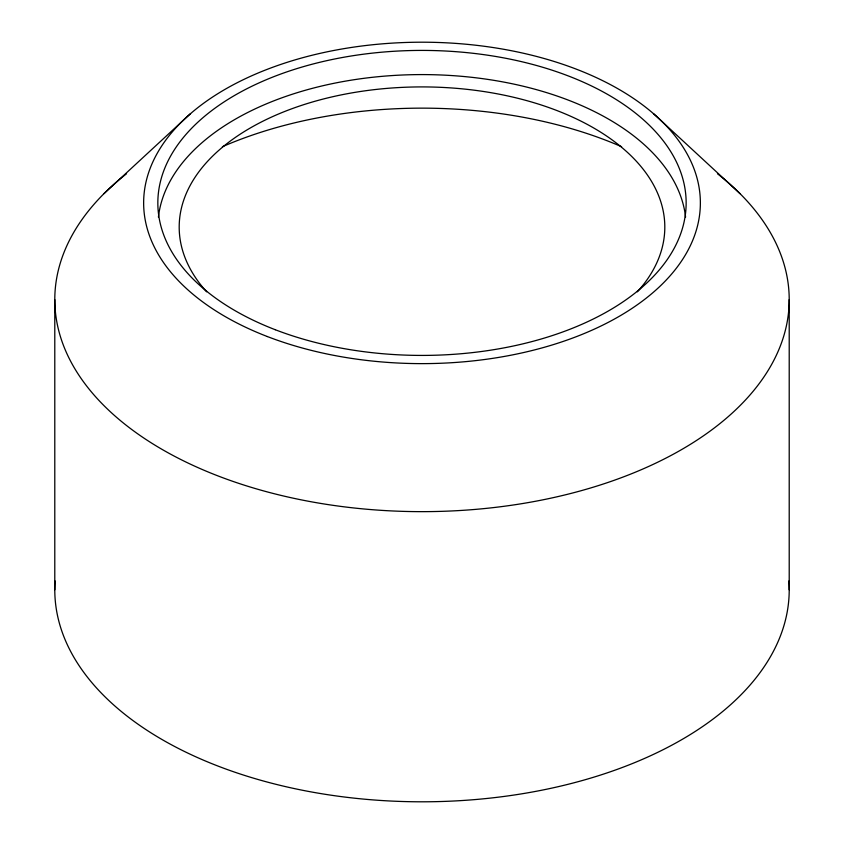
<?xml version="1.0" encoding="UTF-8"?>
<svg xmlns="http://www.w3.org/2000/svg" width="844" height="844" viewBox="0 0 844 844"><rect width="100%" height="100%" fill="white"/><g stroke="black" fill="none" stroke-linecap="round" stroke-linejoin="round"><path stroke-width="1.27" d="M103.981 193.635L190.544 113.623M653.456 113.623L740.019 193.635M789.214 299.631L789.214 589.787M54.786 299.631L54.786 589.787M717.453 173.737A367.214 212.013 0 0 1 668.395 456.836A367.214 212.013 0 0 1 175.605 456.836A367.214 212.013 0 0 1 126.547 173.737M206.622 291.824A242.819 140.188 0 0 1 422 86.911A242.819 140.188 0 0 1 637.378 291.824M222.394 146.708A331.671 191.493 0 0 1 621.606 146.708M158.419 217.119A264.151 152.5 0 0 1 422 74.588A264.151 152.5 0 0 1 685.581 217.119M788.897 580.967A367.214 212.013 0 0 1 422 801.8A367.214 212.013 0 0 1 55.103 580.967M267.348 336.545A278.372 160.719 0 0 0 699.771 213.427A278.372 160.719 0 0 0 298.882 58.774A278.372 160.719 0 0 0 267.348 336.545M275.249 329.719A264.151 152.5 0 0 0 685.581 212.888A264.151 152.5 0 0 0 305.169 66.138A264.151 152.5 0 0 0 275.249 329.719"/></g></svg>
